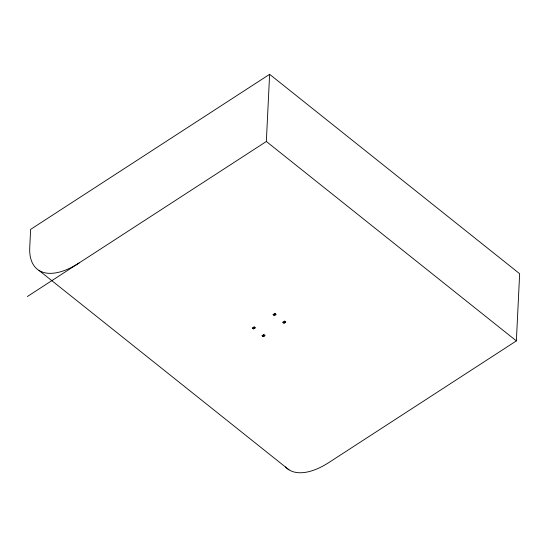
<?xml version="1.0" encoding="UTF-8"?>
<svg xmlns="http://www.w3.org/2000/svg" width="547" height="547" viewBox="0 0 547 547"><rect width="100%" height="100%" fill="white"/><g stroke="black" fill="none" stroke-linecap="round" stroke-linejoin="round"><path stroke-width="0.82" d="M285.486 466.919A70.775 34.7 -51.4 0 0 329.123 462.372L516.368 340.897L266.341 141.488L269.623 74.317L30.632 229.371L29.75 247.442A70.775 34.7 -51.4 0 0 79.096 262.963M516.368 340.897L519.65 273.732L269.623 74.317M27.35 296.536L266.341 141.488M38.953 270.403L288.98 469.818M285.466 321.821A3.056 1.497 -51.4 0 1 283.613 323.024M285.794 322.08A3.056 1.497 -51.4 0 1 283.934 323.284M284.816 321.301A3.056 1.497 -51.4 0 1 282.963 322.504M284.495 321.041A3.056 1.497 -51.4 0 1 282.635 322.245M285.144 321.561A3.056 1.497 -51.4 0 1 283.284 322.764M264.755 335.256A3.056 1.497 -51.4 0 1 262.895 336.46M265.083 335.516A3.056 1.497 -51.4 0 1 263.223 336.72M264.105 334.737A3.056 1.497 -51.4 0 1 262.245 335.94M263.784 334.477A3.056 1.497 -51.4 0 1 261.924 335.687M264.433 334.996A3.056 1.497 -51.4 0 1 262.574 336.2M275.134 313.575A3.056 1.497 -51.4 0 1 273.274 314.778M274.806 313.315A3.056 1.497 -51.4 0 1 272.946 314.518M275.784 314.094A3.056 1.497 -51.4 0 1 273.924 315.298M276.105 314.354A3.056 1.497 -51.4 0 1 274.245 315.557M275.456 313.834A3.056 1.497 -51.4 0 1 273.596 315.038M254.417 327.01A3.056 1.497 -51.4 0 1 252.564 328.221M254.095 326.75A3.056 1.497 -51.4 0 1 252.235 327.961M255.066 327.53A3.056 1.497 -51.4 0 1 253.213 328.733M255.394 327.79A3.056 1.497 -51.4 0 1 253.535 328.993M254.745 327.27A3.056 1.497 -51.4 0 1 252.885 328.473"/></g></svg>
